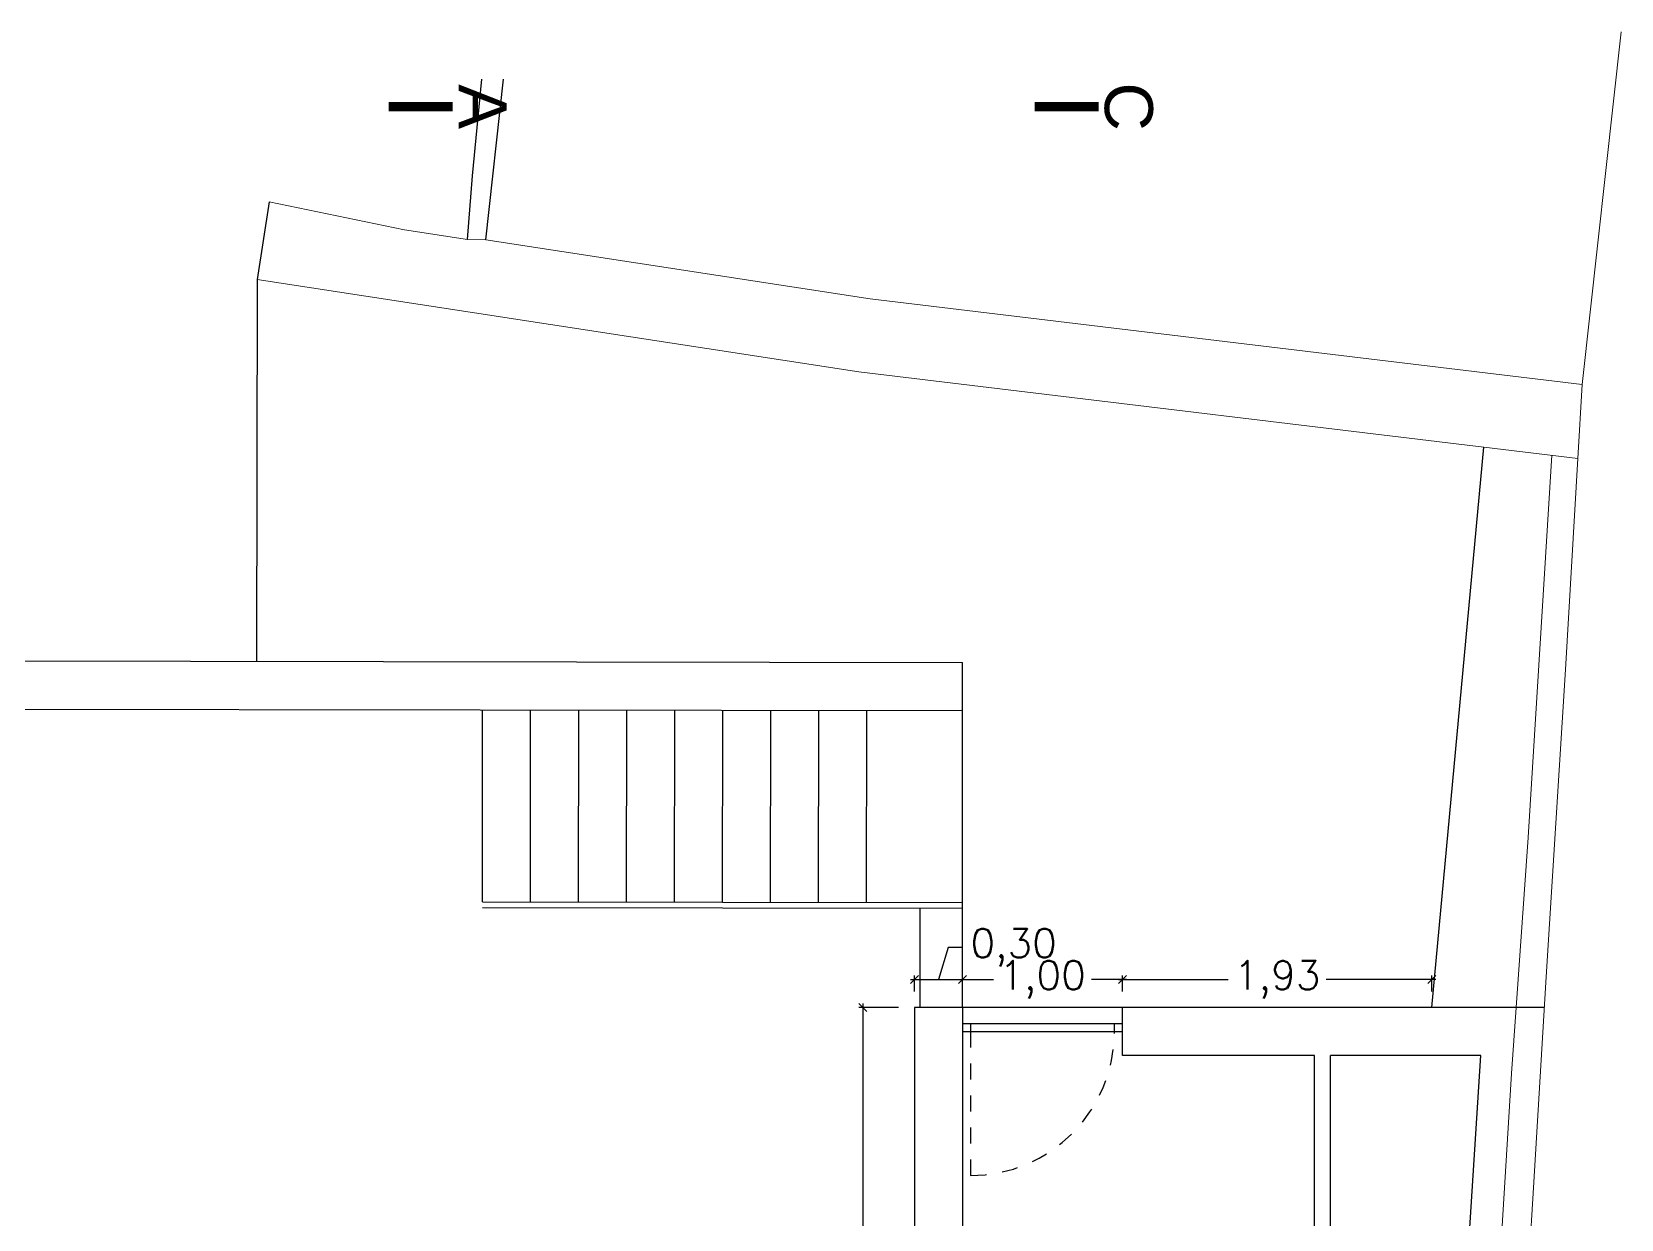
# Model space of a CAD drawing. Header units: millimetres. Extents: x 1778 to 2471, y 1406 to 1876.
# Drawn here: x 1839.61 to 1849.54, y 1634.14 to 1641.56 of the extents above; entities that cross this region are included whole.
import ezdxf
from ezdxf.enums import TextEntityAlignment as Align

# ---------------------------------------------------------------- set-up
doc = ezdxf.new("R2010")
doc.units = ezdxf.units.MM
doc.linetypes.add('HIDDEN', pattern=[9.525, 6.35, -3.175])
for name, color, linetype in [('ARQ_CONSTRUIR_CORTE', 10, 'Continuous'), ('ARQ_CONSTRUIR_VISTA', 30, 'Continuous'), ('ARQ_CONTRUIR_VAOS', 40, 'Continuous'), ('ARQ_DEMOLIR_CORTE', 2, 'Continuous'), ('ARQ_EXISNTENTE_VISTA', 9, 'Continuous'), ('ARQ_LINHA_CORTE', 4, 'Continuous')]:
    doc.layers.add(name, color=color, linetype=linetype)
doc.layers.add('ARQ_COTAS', color=5, linetype='Continuous', lineweight=0)
doc.layers.add('construcao', color=6, linetype='Continuous', lineweight=0)
doc.styles.add('ROMA1_20', font='romans.shx', dxfattribs={"height": 0.18})
doc.styles.get("Standard").update_dxf_attribs({"font": 'arial.ttf'})
doc.dimstyles.new('1_100', dxfattribs={"dimscale": 0.5, "dimtxt": 0.1, "dimasz": 0.1, "dimexe": 0.05, "dimexo": 0.2, "dimgap": 0.09, "dimtad": 0, "dimzin": 0, "dimtxsty": 'ROMA1_20', "dimblk": 'OBLIQUE', "dimcen": 0.1, "dimdle": 0.05, "dimazin": 0, "dimtfac": 1, "dimtofl": 0, "dimtmove": 1, "dimatfit": 3, "dimldrblk": 'DOTSMALL', "dimfxl": 0.075, "dimtolj": 1, "dimtzin": 0, "dimarcsym": 0})

# ---------------------------------------------------------------- blocks, each defined once
blk = doc.blocks.new('_Oblique')
at = {"color": 0, "linetype": 'ByBlock', "lineweight": -2}
blk.add_line((-0.5, -0.5), (0.5, 0.5), dxfattribs=at)
blk = doc.blocks.new('*D269')
at = {"layer": 'ARQ_COTAS', "color": 0, "lineweight": -2}
for p, q in [((1845.3299, 1635.8408), (1845.27, 1635.6411)), ((1845.4199, 1635.8408), (1845.3299, 1635.8408)), ((1845.095, 1635.6411), (1845.445, 1635.6411)), ((1845.12, 1635.5677), (1845.12, 1635.6661)), ((1845.42, 1635.5677), (1845.42, 1635.6661))]:
    blk.add_line(p, q, dxfattribs=at)
at = {"layer": 'Defpoints', "color": 0}
for p in [(1845.42, 1635.6411), (1845.12, 1635.4677), (1845.42, 1635.4677)]:
    blk.add_point(p, dxfattribs=at)
at = {"layer": 'ARQ_COTAS', "color": 0, "linetype": 'ByBlock', "lineweight": -2, "xscale": 0.05, "yscale": 0.05, "zscale": 0.05, "rotation": 180}
blk.add_blockref('_Oblique', (1845.12, 1635.6411), dxfattribs=at)
at = {"layer": 'ARQ_COTAS', "color": 0, "linetype": 'ByBlock', "lineweight": -2, "xscale": 0.05, "yscale": 0.05, "zscale": 0.05}
blk.add_blockref('_Oblique', (1845.42, 1635.6411), dxfattribs=at)
at = {"layer": 'ARQ_COTAS', "color": 0, "insert": (1845.7392, 1635.8408), "char_height": 0.18, "attachment_point": 5, "style": 'ROMA1_20'}
blk.add_mtext('\\A1;0,30', dxfattribs=at)
blk = doc.blocks.new('_DOTSMALL')
at = {"color": 0, "linetype": 'ByBlock', "const_width": 0.5}
blk.add_lwpolyline([(-0.0625, 0, 1), (0.0625, 0, 1)], format="xyb", close=True, dxfattribs=at)
blk = doc.blocks.new('*D270')
at = {"layer": 'ARQ_COTAS', "color": 0, "lineweight": -2}
for p, q in [((1845.395, 1635.6411), (1845.6136, 1635.6411)), ((1845.42, 1635.5677), (1845.42, 1635.6661)), ((1846.445, 1635.6411), (1846.2264, 1635.6411)), ((1846.42, 1635.5677), (1846.42, 1635.6661))]:
    blk.add_line(p, q, dxfattribs=at)
at = {"layer": 'Defpoints', "color": 0}
for p in [(1846.42, 1635.6411), (1845.42, 1635.4677), (1846.42, 1635.4677)]:
    blk.add_point(p, dxfattribs=at)
at = {"layer": 'ARQ_COTAS', "color": 0, "linetype": 'ByBlock', "lineweight": -2, "xscale": 0.05, "yscale": 0.05, "zscale": 0.05, "rotation": 180}
blk.add_blockref('_Oblique', (1845.42, 1635.6411), dxfattribs=at)
at = {"layer": 'ARQ_COTAS', "color": 0, "linetype": 'ByBlock', "lineweight": -2, "xscale": 0.05, "yscale": 0.05, "zscale": 0.05}
blk.add_blockref('_Oblique', (1846.42, 1635.6411), dxfattribs=at)
at = {"layer": 'ARQ_COTAS', "color": 0, "insert": (1845.92, 1635.6411), "char_height": 0.18, "attachment_point": 5, "style": 'ROMA1_20'}
blk.add_mtext('\\A1;1,00', dxfattribs=at)
blk = doc.blocks.new('*D272')
at = {"layer": 'ARQ_COTAS', "color": 0, "lineweight": -2}
for p, q in [((1846.395, 1635.6411), (1847.0798, 1635.6411)), ((1846.42, 1635.5677), (1846.42, 1635.6661)), ((1848.3774, 1635.6411), (1847.6927, 1635.6411)), ((1848.3524, 1635.5677), (1848.3524, 1635.6661))]:
    blk.add_line(p, q, dxfattribs=at)
at = {"layer": 'Defpoints', "color": 0}
for p in [(1848.3524, 1635.6411), (1846.42, 1635.4677), (1848.3524, 1635.4677)]:
    blk.add_point(p, dxfattribs=at)
at = {"layer": 'ARQ_COTAS', "color": 0, "linetype": 'ByBlock', "lineweight": -2, "xscale": 0.05, "yscale": 0.05, "zscale": 0.05, "rotation": 180}
blk.add_blockref('_Oblique', (1846.42, 1635.6411), dxfattribs=at)
at = {"layer": 'ARQ_COTAS', "color": 0, "linetype": 'ByBlock', "lineweight": -2, "xscale": 0.05, "yscale": 0.05, "zscale": 0.05}
blk.add_blockref('_Oblique', (1848.3524, 1635.6411), dxfattribs=at)
at = {"layer": 'ARQ_COTAS', "color": 0, "insert": (1847.3862, 1635.6411), "char_height": 0.18, "attachment_point": 5, "style": 'ROMA1_20'}
blk.add_mtext('\\A1;1,93', dxfattribs=at)
blk = doc.blocks.new('*D273')
at = {"layer": 'ARQ_COTAS', "color": 0, "lineweight": -2}
for p, q in [((1845.02, 1635.4677), (1844.7725, 1635.4677)), ((1844.7975, 1635.4927), (1844.7975, 1633.7213)), ((1844.7975, 1631.3027), (1844.7975, 1633.0741)), ((1845.02, 1631.3277), (1844.7725, 1631.3277))]:
    blk.add_line(p, q, dxfattribs=at)
at = {"layer": 'Defpoints', "color": 0}
for p in [(1845.12, 1635.4677), (1844.7975, 1631.3277), (1845.12, 1631.3277)]:
    blk.add_point(p, dxfattribs=at)
at = {"layer": 'ARQ_COTAS', "color": 0, "linetype": 'ByBlock', "lineweight": -2, "xscale": 0.05, "yscale": 0.05, "zscale": 0.05}
for p, rotation in [((1844.7975, 1635.4677), 90), ((1844.7975, 1631.3277), 270)]:
    blk.add_blockref('_Oblique', p, dxfattribs=dict(at, rotation=rotation))
at = {"layer": 'ARQ_COTAS', "color": 0, "insert": (1844.7975, 1633.3977), "char_height": 0.18, "attachment_point": 5, "rotation": 90, "style": 'ROMA1_20'}
blk.add_mtext('\\A1;4,14', dxfattribs=at)

msp = doc.modelspace()

# ---------------------------------------------------------------- linework, layer by layer
at = {"layer": 'ARQ_CONSTRUIR_CORTE'}
for p, q in [((1841.0876, 1640.4987), (1841.0132, 1640.0143)), ((1845.42, 1635.4677), (1845.12, 1635.4677)), ((1845.12, 1635.4677), (1845.12, 1631.3277)), ((1845.42, 1635.4677), (1845.42, 1631.3277)), ((1849.0545, 1635.4677), (1846.42, 1635.4677)), ((1846.42, 1635.1677), (1846.42, 1635.4677)), ((1847.62, 1635.1677), (1846.42, 1635.1677)), ((1847.62, 1633.3077), (1847.62, 1635.1677)), ((1848.6573, 1635.1677), (1847.72, 1635.1677)), ((1847.72, 1631.1677), (1847.72, 1635.1677)), ((1848.4465, 1631.8034), (1848.6573, 1635.1677))]:
    msp.add_line(p, q, dxfattribs=at)
at = {"layer": 'ARQ_CONSTRUIR_VISTA'}
for p, q in [((1841.0132, 1640.0143), (1841.0096, 1637.6287)), ((1834.9473, 1637.6377), (1845.42, 1637.6222)), ((1845.42, 1635.4677), (1845.42, 1637.6222)), ((1832.6281, 1637.3411), (1845.42, 1637.3222)), ((1842.42, 1636.1265), (1842.4218, 1637.3265)), ((1842.72, 1636.126), (1842.7218, 1637.326)), ((1843.02, 1636.1256), (1843.0218, 1637.3256)), ((1843.32, 1636.1251), (1843.3218, 1637.3251)), ((1843.62, 1636.1247), (1843.6218, 1637.3247)), ((1843.92, 1636.1242), (1843.9218, 1637.3242)), ((1844.22, 1636.1238), (1844.2218, 1637.3238)), ((1844.52, 1636.1233), (1844.5218, 1637.3233)), ((1844.82, 1636.1229), (1844.8218, 1637.3229)), ((1842.42, 1636.1265), (1845.42, 1636.122)), ((1842.42, 1636.0915), (1845.4199, 1636.087)), ((1845.155, 1635.4677), (1845.155, 1636.0874)), ((1846.42, 1635.4677), (1845.42, 1635.4677))]:
    msp.add_line(p, q, dxfattribs=at)
at = {"layer": 'ARQ_CONTRUIR_VAOS'}
for p, q in [((1845.42, 1635.3677), (1846.42, 1635.3677)), ((1845.42, 1635.3177), (1846.42, 1635.3177)), ((1845.47, 1635.3677), (1845.47, 1635.3177)), ((1846.37, 1635.3177), (1846.37, 1635.3677))]:
    msp.add_line(p, q, dxfattribs=at)
at = {"layer": 'ARQ_CONTRUIR_VAOS', "linetype": 'HIDDEN', "ltscale": 0.01}
msp.add_line((1845.47, 1635.3177), (1845.47, 1634.4177), dxfattribs=at)
msp.add_arc((1845.47, 1635.3177), 0.9, 270, 0, dxfattribs=at)
at = {"layer": 'ARQ_DEMOLIR_CORTE', "linetype": 'Continuous', "lineweight": 5}
for p, q in [((1848.8795, 1635.4677), (1848.8506, 1635.0544)), ((1848.8506, 1635.0544), (1848.6486, 1631.8319))]:
    msp.add_line(p, q, dxfattribs=at)
at = {"layer": 'ARQ_EXISNTENTE_VISTA'}
for p, q in [((1842.358, 1640.6603), (1842.4162, 1641.266)), ((1842.4412, 1640.262), (1842.5522, 1641.2658)), ((1842.3265, 1640.2634), (1842.358, 1640.6603)), ((1848.3524, 1635.4677), (1848.6774, 1638.9671))]:
    msp.add_line(p, q, dxfattribs=at)
at = {"layer": 'ARQ_LINHA_CORTE'}
for points in [[(1842.235, 1641.0935, 0.06, 0.06, 0), (1841.835, 1641.0935, 0, 0, 0), (1841.835, 1639.5935, 0, 0, 0)], [(1846.2713, 1641.0935, 0.06, 0.06, 0), (1845.8713, 1641.0935, 0, 0, 0), (1845.8713, 1639.5935, 0, 0, 0)]]:
    msp.add_lwpolyline(points, format="xyseb", dxfattribs=at)
at = {"layer": 'construcao', "linetype": 'Continuous', "lineweight": 9}
for p, q in [((1849.2917, 1639.3579), (1849.5352, 1641.561)), ((1841.0876, 1640.4987), (1841.9331, 1640.3231)), ((1841.9331, 1640.3231), (1842.3265, 1640.2634)), ((1842.3265, 1640.2634), (1842.4412, 1640.262)), ((1844.842, 1639.8933), (1842.4412, 1640.262)), ((1842.3712, 1639.8057), (1841.0132, 1640.0143)), ((1849.2917, 1639.3579), (1844.842, 1639.8933)), ((1844.7719, 1639.437), (1842.3712, 1639.8057)), ((1849.2648, 1638.8964), (1844.7719, 1639.437)), ((1849.2917, 1639.3579), (1849.2648, 1638.8964)), ((1848.9537, 1636.529), (1849.1028, 1638.9159)), ((1849.2648, 1638.8964), (1849.188, 1637.5781)), ((1849.188, 1637.5781), (1849.0659, 1635.6585)), ((1848.8795, 1635.4677), (1848.9537, 1636.529)), ((1849.0659, 1635.6585), (1848.9847, 1634.3066)), ((1848.9847, 1634.3066), (1848.876, 1632.57))]:
    msp.add_line(p, q, dxfattribs=at)

# ---------------------------------------------------------------- texts
at = {"layer": 'ARQ_LINHA_CORTE'}
for s, p in [('A', (1842.2727, 1641.0935)), ('C', (1846.309, 1641.0935))]:
    msp.add_text(s, height=0.3, rotation=270, dxfattribs=at).set_placement(p, align=Align.CENTER)

# ---------------------------------------------------------------- dimensions: what is measured, and where the dimension line sits
at = {"layer": 'ARQ_COTAS'}
for base, p1, p2, picture, middle in [((1845.42, 1635.6411), (1845.12, 1635.4677), (1845.42, 1635.4677), '*D269', (1845.4649, 1635.8408)), ((1846.42, 1635.6411), (1845.42, 1635.4677), (1846.42, 1635.4677), '*D270', (1845.92, 1635.6411))]:
    dim = msp.add_linear_dim(base=base, p1=p1, p2=p2, dimstyle='1_100', dxfattribs=at)
    dim.commit()
    dim.dimension.update_dxf_attribs({"geometry": picture, "text_midpoint": middle})
dim = msp.add_linear_dim(base=(1848.3524, 1635.6411), p1=(1846.42, 1635.4677), p2=(1848.3524, 1635.4677), dimstyle='1_100', override={"dimtxsty": 'ROMA1_20', "dimldrblk": 'DOTSMALL'}, dxfattribs=at)
dim.commit()
dim.dimension.update_dxf_attribs({"geometry": '*D272', "text_midpoint": (1847.3862, 1635.6411)})
dim = msp.add_linear_dim(base=(1844.7975, 1631.3277), p1=(1845.12, 1635.4677), p2=(1845.12, 1631.3277), angle=90, dimstyle='1_100', dxfattribs=at)
dim.commit()
dim.dimension.update_dxf_attribs({"geometry": '*D273', "text_midpoint": (1844.7975, 1633.3977)})

doc.saveas('drawing.dxf')
